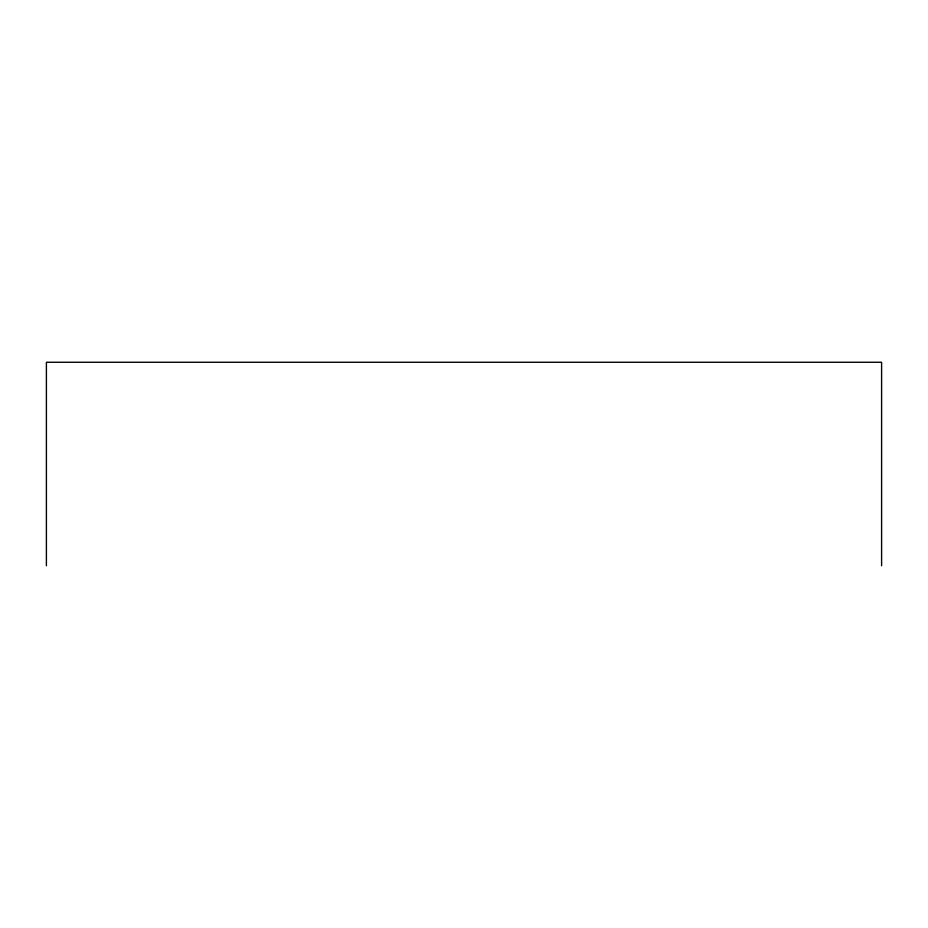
<?xml version="1.0" encoding="UTF-8"?>
<svg xmlns="http://www.w3.org/2000/svg" width="928" height="928" viewBox="0 0 928 928"><rect width="100%" height="100%" fill="white"/><g stroke="black" fill="none" stroke-linecap="round" stroke-linejoin="round"><path stroke-width="1.39" d="M881.6 565.732L881.6 362.268L46.4 362.268L46.4 565.732"/></g></svg>
